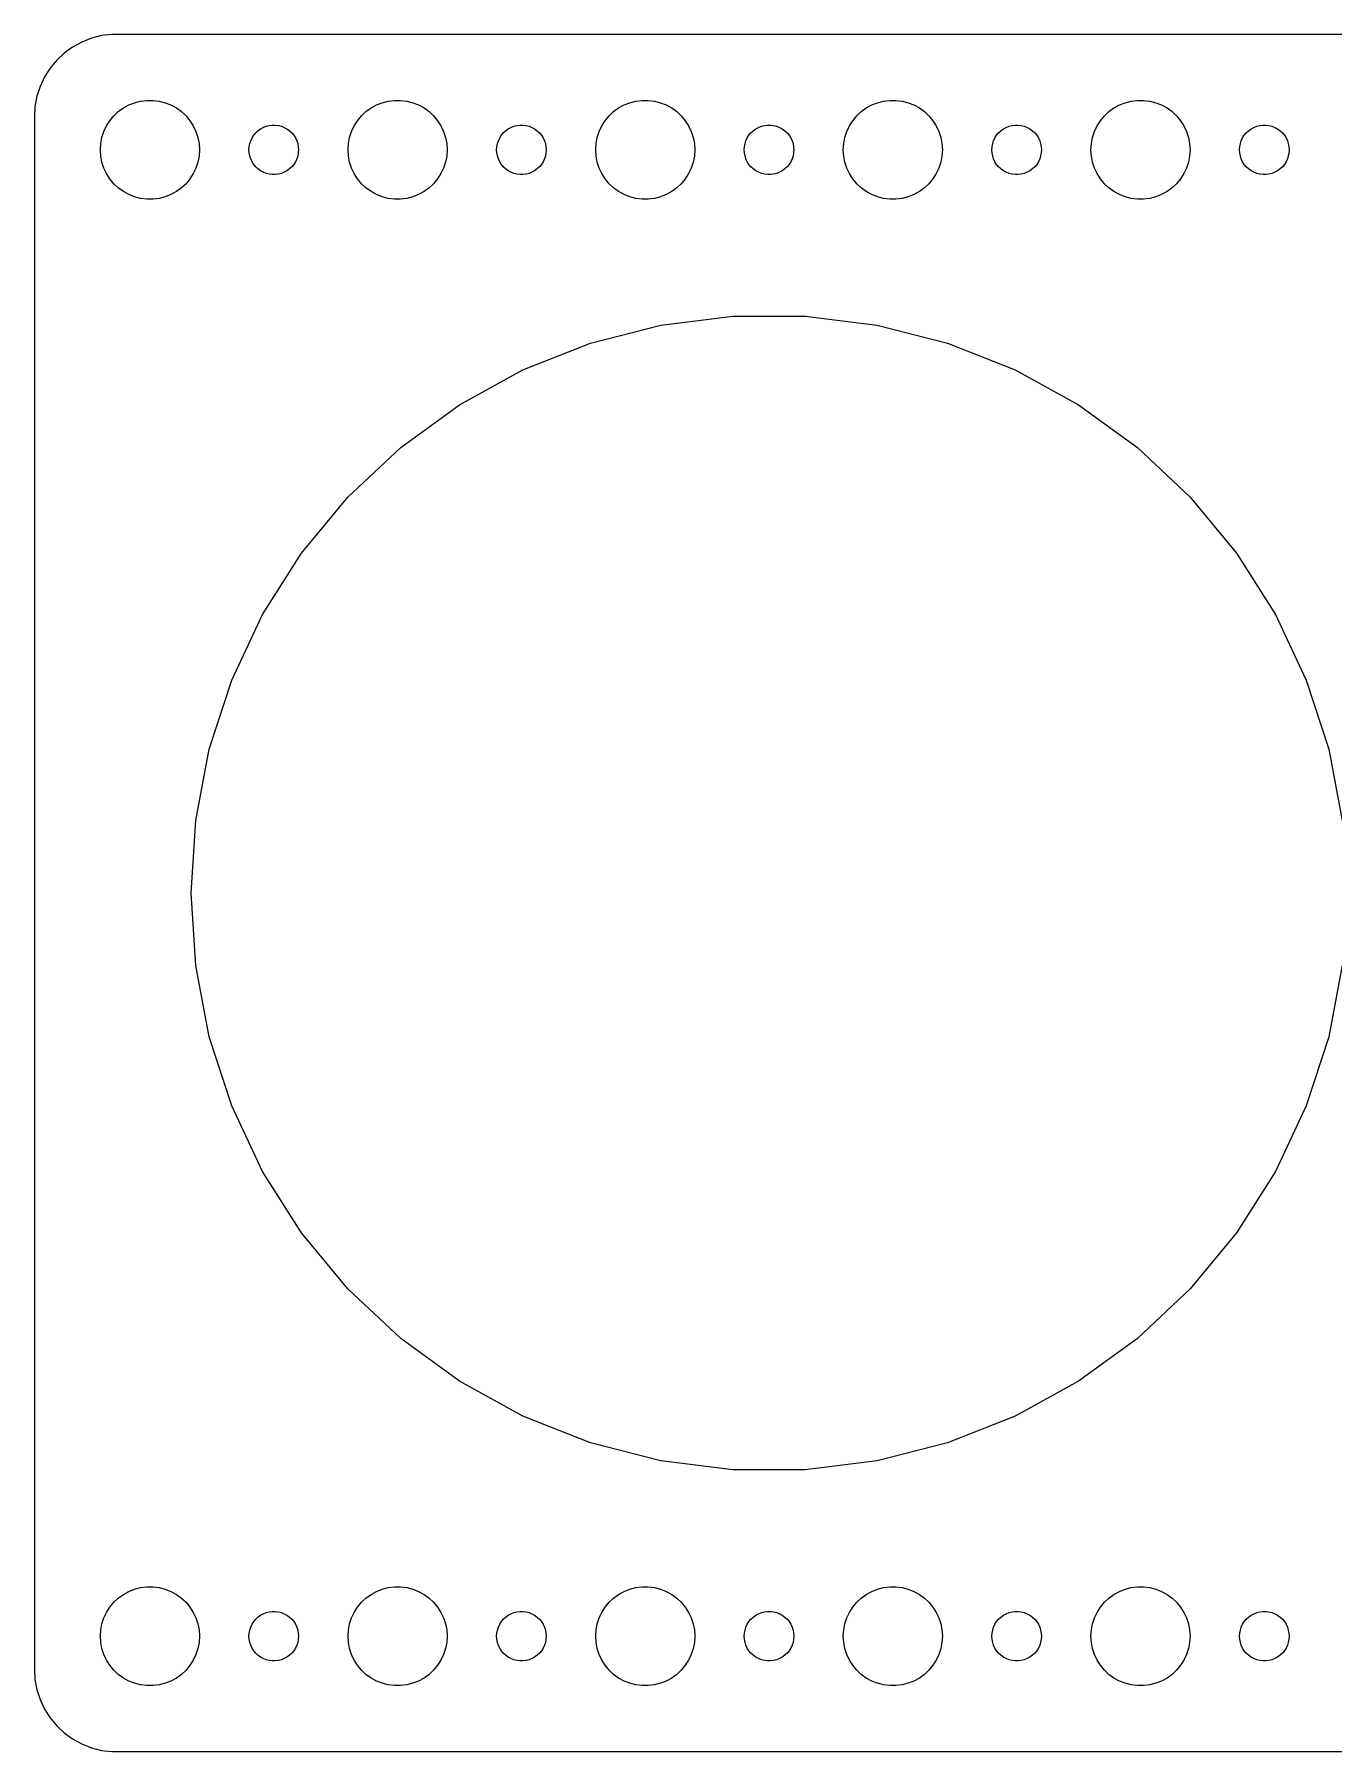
# Model space of a CAD drawing. Header units: metres. Extents: x -82 to 82, y 62 to 280.
# Drawn here: x -82 to -3.3, y 176 to 280 of the extents above; entities that cross this region are included whole.
import ezdxf

# ---------------------------------------------------------------- set-up
doc = ezdxf.new("R2010")
doc.units = ezdxf.units.M

msp = doc.modelspace()

# ---------------------------------------------------------------- linework, layer by layer
for p, q in [((-78.5451, 279.755), (-79.1289, 279.524)), ((-77.9369, 279.911), (-78.5451, 279.755)), ((-77.3139, 279.99), (-77.9369, 279.911)), ((77.3139, 279.99), (-77.3139, 279.99)), ((-80.1871, 278.853), (-80.6448, 278.423)), ((-79.6791, 279.222), (-80.1871, 278.853)), ((-79.1289, 279.524), (-79.6791, 279.222)), ((-81.0451, 277.939), (-81.3815, 277.409)), ((-80.6448, 278.423), (-81.0451, 277.939)), ((-81.6489, 276.841), (-81.8429, 276.243)), ((-81.3815, 277.409), (-81.6489, 276.841)), ((-81.9606, 275.627), (-82, 275)), ((-81.8429, 276.243), (-81.9606, 275.627)), ((-76.6075, 275.533), (-76.2773, 275.714)), ((-76.2773, 275.714), (-75.927, 275.853)), ((-75.927, 275.853), (-75.5621, 275.947)), ((-75.5621, 275.947), (-75.1884, 275.994)), ((-75.1884, 275.994), (-74.8116, 275.994)), ((-74.8116, 275.994), (-74.4379, 275.947)), ((-74.4379, 275.947), (-74.073, 275.853)), ((-74.073, 275.853), (-73.7227, 275.714)), ((-73.7227, 275.714), (-73.3925, 275.533)), ((-61.6075, 275.533), (-61.2773, 275.714)), ((-61.2773, 275.714), (-60.927, 275.853)), ((-60.927, 275.853), (-60.5621, 275.947)), ((-60.5621, 275.947), (-60.1884, 275.994)), ((-60.1884, 275.994), (-59.8116, 275.994)), ((-59.8116, 275.994), (-59.4379, 275.947)), ((-59.4379, 275.947), (-59.0729, 275.853)), ((-59.0729, 275.853), (-58.7227, 275.714)), ((-58.7227, 275.714), (-58.3925, 275.533)), ((-46.6075, 275.533), (-46.2773, 275.714)), ((-46.2773, 275.714), (-45.927, 275.853)), ((-45.927, 275.853), (-45.5621, 275.947)), ((-45.5621, 275.947), (-45.1884, 275.994)), ((-45.1884, 275.994), (-44.8116, 275.994)), ((-44.8116, 275.994), (-44.4379, 275.947)), ((-44.4379, 275.947), (-44.0729, 275.853)), ((-44.0729, 275.853), (-43.7227, 275.714)), ((-43.7227, 275.714), (-43.3925, 275.533)), ((-31.6075, 275.533), (-31.2773, 275.714)), ((-31.2773, 275.714), (-30.927, 275.853)), ((-30.927, 275.853), (-30.5621, 275.947)), ((-30.5621, 275.947), (-30.1884, 275.994)), ((-30.1884, 275.994), (-29.8116, 275.994)), ((-29.8116, 275.994), (-29.4379, 275.947)), ((-29.4379, 275.947), (-29.0729, 275.853)), ((-29.0729, 275.853), (-28.7227, 275.714)), ((-28.7227, 275.714), (-28.3925, 275.533)), ((-16.6075, 275.533), (-16.2773, 275.714)), ((-16.2773, 275.714), (-15.927, 275.853)), ((-15.927, 275.853), (-15.5621, 275.947)), ((-15.5621, 275.947), (-15.1884, 275.994)), ((-15.1884, 275.994), (-14.8116, 275.994)), ((-14.8116, 275.994), (-14.4379, 275.947)), ((-14.4379, 275.947), (-14.0729, 275.853)), ((-14.0729, 275.853), (-13.7227, 275.714)), ((-13.7227, 275.714), (-13.3925, 275.533)), ((-82, 275), (-82, 181)), ((-77.6289, 274.445), (-77.427, 274.763)), ((-77.427, 274.763), (-77.1869, 275.054)), ((-77.1869, 275.054), (-76.9123, 275.312)), ((-76.9123, 275.312), (-76.6075, 275.533)), ((-73.3925, 275.533), (-73.0877, 275.312)), ((-73.0877, 275.312), (-72.8131, 275.054)), ((-72.8131, 275.054), (-72.573, 274.763)), ((-72.573, 274.763), (-72.3711, 274.445)), ((-62.6289, 274.445), (-62.427, 274.763)), ((-62.427, 274.763), (-62.1869, 275.054)), ((-62.1869, 275.054), (-61.9123, 275.312)), ((-61.9123, 275.312), (-61.6075, 275.533)), ((-58.3925, 275.533), (-58.0877, 275.312)), ((-58.0877, 275.312), (-57.8131, 275.054)), ((-57.8131, 275.054), (-57.5729, 274.763)), ((-57.5729, 274.763), (-57.3711, 274.445)), ((-47.6289, 274.445), (-47.427, 274.763)), ((-47.427, 274.763), (-47.1869, 275.054)), ((-47.1869, 275.054), (-46.9123, 275.312)), ((-46.9123, 275.312), (-46.6075, 275.533)), ((-43.3925, 275.533), (-43.0877, 275.312)), ((-43.0877, 275.312), (-42.8131, 275.054)), ((-42.8131, 275.054), (-42.5729, 274.763)), ((-42.5729, 274.763), (-42.3711, 274.445)), ((-32.6289, 274.445), (-32.427, 274.763)), ((-32.427, 274.763), (-32.1869, 275.054)), ((-32.1869, 275.054), (-31.9123, 275.312)), ((-31.9123, 275.312), (-31.6075, 275.533)), ((-28.3925, 275.533), (-28.0877, 275.312)), ((-28.0877, 275.312), (-27.8131, 275.054)), ((-27.8131, 275.054), (-27.5729, 274.763)), ((-27.5729, 274.763), (-27.3711, 274.445)), ((-17.6289, 274.445), (-17.427, 274.763)), ((-17.427, 274.763), (-17.1869, 275.054)), ((-17.1869, 275.054), (-16.9123, 275.312)), ((-16.9123, 275.312), (-16.6075, 275.533)), ((-13.3925, 275.533), (-13.0877, 275.312)), ((-13.0877, 275.312), (-12.8131, 275.054)), ((-12.8131, 275.054), (-12.5729, 274.763)), ((-12.5729, 274.763), (-12.3711, 274.445)), ((-77.9763, 273.376), (-77.9057, 273.746)), ((-77.9057, 273.746), (-77.7893, 274.104)), ((-77.7893, 274.104), (-77.6289, 274.445)), ((-72.3711, 274.445), (-72.2107, 274.104)), ((-72.2107, 274.104), (-72.0943, 273.746)), ((-72.0943, 273.746), (-72.0237, 273.376)), ((-68.9529, 273.373), (-68.8947, 273.552)), ((-68.8947, 273.552), (-68.8145, 273.723)), ((-68.8145, 273.723), (-68.7135, 273.882)), ((-68.7135, 273.882), (-68.5934, 274.027)), ((-68.5934, 274.027), (-68.4561, 274.156)), ((-68.4561, 274.156), (-68.3037, 274.266)), ((-68.3037, 274.266), (-68.1387, 274.357)), ((-68.1387, 274.357), (-67.9635, 274.427)), ((-67.9635, 274.427), (-67.7811, 274.473)), ((-67.7811, 274.473), (-67.5942, 274.497)), ((-67.5942, 274.497), (-67.4058, 274.497)), ((-67.4058, 274.497), (-67.2189, 274.473)), ((-67.2189, 274.473), (-67.0365, 274.427)), ((-67.0365, 274.427), (-66.8613, 274.357)), ((-66.8613, 274.357), (-66.6963, 274.266)), ((-66.6963, 274.266), (-66.5439, 274.156)), ((-66.5439, 274.156), (-66.4065, 274.027)), ((-66.4065, 274.027), (-66.2865, 273.882)), ((-66.2865, 273.882), (-66.1855, 273.723)), ((-66.1855, 273.723), (-66.1053, 273.552)), ((-66.1053, 273.552), (-66.0471, 273.373)), ((-62.9763, 273.376), (-62.9057, 273.746)), ((-62.9057, 273.746), (-62.7893, 274.104)), ((-62.7893, 274.104), (-62.6289, 274.445)), ((-57.3711, 274.445), (-57.2107, 274.104)), ((-57.2107, 274.104), (-57.0942, 273.746)), ((-57.0942, 273.746), (-57.0237, 273.376)), ((-53.9529, 273.373), (-53.8947, 273.552)), ((-53.8947, 273.552), (-53.8145, 273.723)), ((-53.8145, 273.723), (-53.7135, 273.882)), ((-53.7135, 273.882), (-53.5934, 274.027)), ((-53.5934, 274.027), (-53.4561, 274.156)), ((-53.4561, 274.156), (-53.3037, 274.266)), ((-53.3037, 274.266), (-53.1387, 274.357)), ((-53.1387, 274.357), (-52.9635, 274.427)), ((-52.9635, 274.427), (-52.7811, 274.473)), ((-52.7811, 274.473), (-52.5942, 274.497)), ((-52.5942, 274.497), (-52.4058, 274.497)), ((-52.4058, 274.497), (-52.2189, 274.473)), ((-52.2189, 274.473), (-52.0365, 274.427)), ((-52.0365, 274.427), (-51.8613, 274.357)), ((-51.8613, 274.357), (-51.6963, 274.266)), ((-51.6963, 274.266), (-51.5439, 274.156)), ((-51.5439, 274.156), (-51.4065, 274.027)), ((-51.4065, 274.027), (-51.2865, 273.882)), ((-51.2865, 273.882), (-51.1855, 273.723)), ((-51.1855, 273.723), (-51.1053, 273.552)), ((-51.1053, 273.552), (-51.0471, 273.373)), ((-47.9763, 273.376), (-47.9057, 273.746)), ((-47.9057, 273.746), (-47.7893, 274.104)), ((-47.7893, 274.104), (-47.6289, 274.445)), ((-42.3711, 274.445), (-42.2107, 274.104)), ((-42.2107, 274.104), (-42.0942, 273.746)), ((-42.0942, 273.746), (-42.0237, 273.376)), ((-38.9529, 273.373), (-38.8947, 273.552)), ((-38.8947, 273.552), (-38.8145, 273.723)), ((-38.8145, 273.723), (-38.7135, 273.882)), ((-38.7135, 273.882), (-38.5934, 274.027)), ((-38.5934, 274.027), (-38.4561, 274.156)), ((-38.4561, 274.156), (-38.3037, 274.266)), ((-38.3037, 274.266), (-38.1387, 274.357)), ((-38.1387, 274.357), (-37.9635, 274.427)), ((-37.9635, 274.427), (-37.7811, 274.473)), ((-37.7811, 274.473), (-37.5942, 274.497)), ((-37.5942, 274.497), (-37.4058, 274.497)), ((-37.4058, 274.497), (-37.2189, 274.473)), ((-37.2189, 274.473), (-37.0365, 274.427)), ((-37.0365, 274.427), (-36.8613, 274.357)), ((-36.8613, 274.357), (-36.6963, 274.266)), ((-36.6963, 274.266), (-36.5439, 274.156)), ((-36.5439, 274.156), (-36.4065, 274.027)), ((-36.4065, 274.027), (-36.2865, 273.882)), ((-36.2865, 273.882), (-36.1855, 273.723)), ((-36.1855, 273.723), (-36.1053, 273.552)), ((-36.1053, 273.552), (-36.0471, 273.373)), ((-32.9763, 273.376), (-32.9057, 273.746)), ((-32.9057, 273.746), (-32.7893, 274.104)), ((-32.7893, 274.104), (-32.6289, 274.445)), ((-27.3711, 274.445), (-27.2107, 274.104)), ((-27.2107, 274.104), (-27.0942, 273.746)), ((-27.0942, 273.746), (-27.0237, 273.376)), ((-23.9529, 273.373), (-23.8947, 273.552)), ((-23.8947, 273.552), (-23.8145, 273.723)), ((-23.8145, 273.723), (-23.7135, 273.882)), ((-23.7135, 273.882), (-23.5934, 274.027)), ((-23.5934, 274.027), (-23.4561, 274.156)), ((-23.4561, 274.156), (-23.3037, 274.266)), ((-23.3037, 274.266), (-23.1387, 274.357)), ((-23.1387, 274.357), (-22.9635, 274.427)), ((-22.9635, 274.427), (-22.7811, 274.473)), ((-22.7811, 274.473), (-22.5942, 274.497)), ((-22.5942, 274.497), (-22.4058, 274.497)), ((-22.4058, 274.497), (-22.2189, 274.473)), ((-22.2189, 274.473), (-22.0365, 274.427)), ((-22.0365, 274.427), (-21.8613, 274.357)), ((-21.8613, 274.357), (-21.6963, 274.266)), ((-21.6963, 274.266), (-21.5439, 274.156)), ((-21.5439, 274.156), (-21.4065, 274.027)), ((-21.4065, 274.027), (-21.2865, 273.882)), ((-21.2865, 273.882), (-21.1855, 273.723)), ((-21.1855, 273.723), (-21.1053, 273.552)), ((-21.1053, 273.552), (-21.0471, 273.373)), ((-17.9763, 273.376), (-17.9057, 273.746)), ((-17.9057, 273.746), (-17.7893, 274.104)), ((-17.7893, 274.104), (-17.6289, 274.445)), ((-12.3711, 274.445), (-12.2107, 274.104)), ((-12.2107, 274.104), (-12.0942, 273.746)), ((-12.0942, 273.746), (-12.0237, 273.376)), ((-8.95287, 273.373), (-8.89465, 273.552)), ((-8.89465, 273.552), (-8.81445, 273.723)), ((-8.81445, 273.723), (-8.71352, 273.882)), ((-8.71352, 273.882), (-8.59344, 274.027)), ((-8.59344, 274.027), (-8.45613, 274.156)), ((-8.45613, 274.156), (-8.30373, 274.266)), ((-8.30373, 274.266), (-8.13866, 274.357)), ((-8.13866, 274.357), (-7.96352, 274.427)), ((-7.96352, 274.427), (-7.78107, 274.473)), ((-7.78107, 274.473), (-7.59418, 274.497)), ((-7.59418, 274.497), (-7.40581, 274.497)), ((-7.40581, 274.497), (-7.21892, 274.473)), ((-7.21892, 274.473), (-7.03647, 274.427)), ((-7.03647, 274.427), (-6.86133, 274.357)), ((-6.86133, 274.357), (-6.69626, 274.266)), ((-6.69626, 274.266), (-6.54385, 274.156)), ((-6.54385, 274.156), (-6.40654, 274.027)), ((-6.40654, 274.027), (-6.28647, 273.882)), ((-6.28647, 273.882), (-6.18553, 273.723)), ((-6.18553, 273.723), (-6.10533, 273.552)), ((-6.10533, 273.552), (-6.04712, 273.373)), ((-78, 273), (-77.9763, 273.376)), ((-77.9763, 272.624), (-78, 273)), ((-77.9057, 272.254), (-77.9763, 272.624)), ((-72.0237, 272.624), (-72.0943, 272.254)), ((-72.0237, 273.376), (-72, 273)), ((-72, 273), (-72.0237, 272.624)), ((-69, 273), (-68.9882, 273.188)), ((-68.9882, 272.812), (-69, 273)), ((-68.9882, 273.188), (-68.9529, 273.373)), ((-68.9529, 272.627), (-68.9882, 272.812)), ((-68.8947, 272.448), (-68.9529, 272.627)), ((-68.8145, 272.277), (-68.8947, 272.448)), ((-66.1053, 272.448), (-66.1855, 272.277)), ((-66.0471, 272.627), (-66.1053, 272.448)), ((-66.0471, 273.373), (-66.0118, 273.188)), ((-66.0118, 272.812), (-66.0471, 272.627)), ((-66.0118, 273.188), (-66, 273)), ((-66, 273), (-66.0118, 272.812)), ((-63, 273), (-62.9763, 273.376)), ((-62.9763, 272.624), (-63, 273)), ((-62.9057, 272.254), (-62.9763, 272.624)), ((-57.0237, 272.624), (-57.0942, 272.254)), ((-57.0237, 273.376), (-57, 273)), ((-57, 273), (-57.0237, 272.624)), ((-54, 273), (-53.9882, 273.188)), ((-53.9882, 272.812), (-54, 273)), ((-53.9882, 273.188), (-53.9529, 273.373)), ((-53.9529, 272.627), (-53.9882, 272.812)), ((-53.8947, 272.448), (-53.9529, 272.627)), ((-53.8145, 272.277), (-53.8947, 272.448)), ((-51.1053, 272.448), (-51.1855, 272.277)), ((-51.0471, 272.627), (-51.1053, 272.448)), ((-51.0471, 273.373), (-51.0118, 273.188)), ((-51.0118, 272.812), (-51.0471, 272.627)), ((-51.0118, 273.188), (-51, 273)), ((-51, 273), (-51.0118, 272.812)), ((-48, 273), (-47.9763, 273.376)), ((-47.9763, 272.624), (-48, 273)), ((-47.9057, 272.254), (-47.9763, 272.624)), ((-42.0237, 272.624), (-42.0942, 272.254)), ((-42.0237, 273.376), (-42, 273)), ((-42, 273), (-42.0237, 272.624)), ((-39, 273), (-38.9882, 273.188)), ((-38.9882, 272.812), (-39, 273)), ((-38.9882, 273.188), (-38.9529, 273.373)), ((-38.9529, 272.627), (-38.9882, 272.812)), ((-38.8947, 272.448), (-38.9529, 272.627)), ((-38.8145, 272.277), (-38.8947, 272.448)), ((-36.1053, 272.448), (-36.1855, 272.277)), ((-36.0471, 272.627), (-36.1053, 272.448)), ((-36.0471, 273.373), (-36.0118, 273.188)), ((-36.0118, 272.812), (-36.0471, 272.627)), ((-36.0118, 273.188), (-36, 273)), ((-36, 273), (-36.0118, 272.812)), ((-33, 273), (-32.9763, 273.376)), ((-32.9763, 272.624), (-33, 273)), ((-32.9057, 272.254), (-32.9763, 272.624)), ((-27.0237, 272.624), (-27.0942, 272.254)), ((-27.0237, 273.376), (-27, 273)), ((-27, 273), (-27.0237, 272.624)), ((-24, 273), (-23.9882, 273.188)), ((-23.9882, 272.812), (-24, 273)), ((-23.9882, 273.188), (-23.9529, 273.373)), ((-23.9529, 272.627), (-23.9882, 272.812)), ((-23.8947, 272.448), (-23.9529, 272.627)), ((-23.8145, 272.277), (-23.8947, 272.448)), ((-21.1053, 272.448), (-21.1855, 272.277)), ((-21.0471, 272.627), (-21.1053, 272.448)), ((-21.0471, 273.373), (-21.0118, 273.188)), ((-21.0118, 272.812), (-21.0471, 272.627)), ((-21.0118, 273.188), (-21, 273)), ((-21, 273), (-21.0118, 272.812)), ((-18, 273), (-17.9763, 273.376)), ((-17.9763, 272.624), (-18, 273)), ((-17.9057, 272.254), (-17.9763, 272.624)), ((-12.0237, 272.624), (-12.0942, 272.254)), ((-12.0237, 273.376), (-12, 273)), ((-12, 273), (-12.0237, 272.624)), ((-9, 273), (-8.98816, 273.188)), ((-8.98816, 272.812), (-9, 273)), ((-8.98816, 273.188), (-8.95287, 273.373)), ((-8.95287, 272.627), (-8.98816, 272.812)), ((-8.89465, 272.448), (-8.95287, 272.627)), ((-8.81445, 272.277), (-8.89465, 272.448)), ((-6.10533, 272.448), (-6.18553, 272.277)), ((-6.04712, 272.627), (-6.10533, 272.448)), ((-6.04712, 273.373), (-6.01183, 273.188)), ((-6.01183, 272.812), (-6.04712, 272.627)), ((-6.01183, 273.188), (-6, 273)), ((-6, 273), (-6.01183, 272.812)), ((-77.7893, 271.896), (-77.9057, 272.254)), ((-77.6289, 271.555), (-77.7893, 271.896)), ((-77.427, 271.237), (-77.6289, 271.555)), ((-72.3711, 271.555), (-72.573, 271.237)), ((-72.2107, 271.896), (-72.3711, 271.555)), ((-72.0943, 272.254), (-72.2107, 271.896)), ((-68.7135, 272.118), (-68.8145, 272.277)), ((-68.5934, 271.973), (-68.7135, 272.118)), ((-68.4561, 271.844), (-68.5934, 271.973)), ((-68.3037, 271.734), (-68.4561, 271.844)), ((-68.1387, 271.643), (-68.3037, 271.734)), ((-67.9635, 271.573), (-68.1387, 271.643)), ((-67.7811, 271.527), (-67.9635, 271.573)), ((-67.5942, 271.503), (-67.7811, 271.527)), ((-67.4058, 271.503), (-67.5942, 271.503)), ((-67.2189, 271.527), (-67.4058, 271.503)), ((-67.0365, 271.573), (-67.2189, 271.527)), ((-66.8613, 271.643), (-67.0365, 271.573)), ((-66.6963, 271.734), (-66.8613, 271.643)), ((-66.5439, 271.844), (-66.6963, 271.734)), ((-66.4065, 271.973), (-66.5439, 271.844)), ((-66.2865, 272.118), (-66.4065, 271.973)), ((-66.1855, 272.277), (-66.2865, 272.118)), ((-62.7893, 271.896), (-62.9057, 272.254)), ((-62.6289, 271.555), (-62.7893, 271.896)), ((-62.427, 271.237), (-62.6289, 271.555)), ((-57.3711, 271.555), (-57.5729, 271.237)), ((-57.2107, 271.896), (-57.3711, 271.555)), ((-57.0942, 272.254), (-57.2107, 271.896)), ((-53.7135, 272.118), (-53.8145, 272.277)), ((-53.5934, 271.973), (-53.7135, 272.118)), ((-53.4561, 271.844), (-53.5934, 271.973)), ((-53.3037, 271.734), (-53.4561, 271.844)), ((-53.1387, 271.643), (-53.3037, 271.734)), ((-52.9635, 271.573), (-53.1387, 271.643)), ((-52.7811, 271.527), (-52.9635, 271.573)), ((-52.5942, 271.503), (-52.7811, 271.527)), ((-52.4058, 271.503), (-52.5942, 271.503)), ((-52.2189, 271.527), (-52.4058, 271.503)), ((-52.0365, 271.573), (-52.2189, 271.527)), ((-51.8613, 271.643), (-52.0365, 271.573)), ((-51.6963, 271.734), (-51.8613, 271.643)), ((-51.5439, 271.844), (-51.6963, 271.734)), ((-51.4065, 271.973), (-51.5439, 271.844)), ((-51.2865, 272.118), (-51.4065, 271.973)), ((-51.1855, 272.277), (-51.2865, 272.118)), ((-47.7893, 271.896), (-47.9057, 272.254)), ((-47.6289, 271.555), (-47.7893, 271.896)), ((-47.427, 271.237), (-47.6289, 271.555)), ((-42.3711, 271.555), (-42.5729, 271.237)), ((-42.2107, 271.896), (-42.3711, 271.555)), ((-42.0942, 272.254), (-42.2107, 271.896)), ((-38.7135, 272.118), (-38.8145, 272.277)), ((-38.5934, 271.973), (-38.7135, 272.118)), ((-38.4561, 271.844), (-38.5934, 271.973)), ((-38.3037, 271.734), (-38.4561, 271.844)), ((-38.1387, 271.643), (-38.3037, 271.734)), ((-37.9635, 271.573), (-38.1387, 271.643)), ((-37.7811, 271.527), (-37.9635, 271.573)), ((-37.5942, 271.503), (-37.7811, 271.527)), ((-37.4058, 271.503), (-37.5942, 271.503)), ((-37.2189, 271.527), (-37.4058, 271.503)), ((-37.0365, 271.573), (-37.2189, 271.527)), ((-36.8613, 271.643), (-37.0365, 271.573)), ((-36.6963, 271.734), (-36.8613, 271.643)), ((-36.5439, 271.844), (-36.6963, 271.734)), ((-36.4065, 271.973), (-36.5439, 271.844)), ((-36.2865, 272.118), (-36.4065, 271.973)), ((-36.1855, 272.277), (-36.2865, 272.118)), ((-32.7893, 271.896), (-32.9057, 272.254)), ((-32.6289, 271.555), (-32.7893, 271.896)), ((-32.427, 271.237), (-32.6289, 271.555)), ((-27.3711, 271.555), (-27.5729, 271.237)), ((-27.2107, 271.896), (-27.3711, 271.555)), ((-27.0942, 272.254), (-27.2107, 271.896)), ((-23.7135, 272.118), (-23.8145, 272.277)), ((-23.5934, 271.973), (-23.7135, 272.118)), ((-23.4561, 271.844), (-23.5934, 271.973)), ((-23.3037, 271.734), (-23.4561, 271.844)), ((-23.1387, 271.643), (-23.3037, 271.734)), ((-22.9635, 271.573), (-23.1387, 271.643)), ((-22.7811, 271.527), (-22.9635, 271.573)), ((-22.5942, 271.503), (-22.7811, 271.527)), ((-22.4058, 271.503), (-22.5942, 271.503)), ((-22.2189, 271.527), (-22.4058, 271.503)), ((-22.0365, 271.573), (-22.2189, 271.527)), ((-21.8613, 271.643), (-22.0365, 271.573)), ((-21.6963, 271.734), (-21.8613, 271.643)), ((-21.5439, 271.844), (-21.6963, 271.734)), ((-21.4065, 271.973), (-21.5439, 271.844)), ((-21.2865, 272.118), (-21.4065, 271.973)), ((-21.1855, 272.277), (-21.2865, 272.118)), ((-17.7893, 271.896), (-17.9057, 272.254)), ((-17.6289, 271.555), (-17.7893, 271.896)), ((-17.427, 271.237), (-17.6289, 271.555)), ((-12.3711, 271.555), (-12.5729, 271.237)), ((-12.2107, 271.896), (-12.3711, 271.555)), ((-12.0942, 272.254), (-12.2107, 271.896)), ((-8.71352, 272.118), (-8.81445, 272.277)), ((-8.59344, 271.973), (-8.71352, 272.118)), ((-8.45613, 271.844), (-8.59344, 271.973)), ((-8.30373, 271.734), (-8.45613, 271.844)), ((-8.13866, 271.643), (-8.30373, 271.734)), ((-7.96352, 271.573), (-8.13866, 271.643)), ((-7.78107, 271.527), (-7.96352, 271.573)), ((-7.59418, 271.503), (-7.78107, 271.527)), ((-7.40581, 271.503), (-7.59418, 271.503)), ((-7.21892, 271.527), (-7.40581, 271.503)), ((-7.03647, 271.573), (-7.21892, 271.527)), ((-6.86133, 271.643), (-7.03647, 271.573)), ((-6.69626, 271.734), (-6.86133, 271.643)), ((-6.54385, 271.844), (-6.69626, 271.734)), ((-6.40654, 271.973), (-6.54385, 271.844)), ((-6.28647, 272.118), (-6.40654, 271.973)), ((-6.18553, 272.277), (-6.28647, 272.118)), ((-77.1869, 270.946), (-77.427, 271.237)), ((-76.9123, 270.688), (-77.1869, 270.946)), ((-76.6075, 270.467), (-76.9123, 270.688)), ((-76.2773, 270.286), (-76.6075, 270.467)), ((-73.3925, 270.467), (-73.7227, 270.286)), ((-73.0877, 270.688), (-73.3925, 270.467)), ((-72.8131, 270.946), (-73.0877, 270.688)), ((-72.573, 271.237), (-72.8131, 270.946)), ((-62.1869, 270.946), (-62.427, 271.237)), ((-61.9123, 270.688), (-62.1869, 270.946)), ((-61.6075, 270.467), (-61.9123, 270.688)), ((-61.2773, 270.286), (-61.6075, 270.467)), ((-58.3925, 270.467), (-58.7227, 270.286)), ((-58.0877, 270.688), (-58.3925, 270.467)), ((-57.8131, 270.946), (-58.0877, 270.688)), ((-57.5729, 271.237), (-57.8131, 270.946)), ((-47.1869, 270.946), (-47.427, 271.237)), ((-46.9123, 270.688), (-47.1869, 270.946)), ((-46.6075, 270.467), (-46.9123, 270.688)), ((-46.2773, 270.286), (-46.6075, 270.467)), ((-43.3925, 270.467), (-43.7227, 270.286)), ((-43.0877, 270.688), (-43.3925, 270.467)), ((-42.8131, 270.946), (-43.0877, 270.688)), ((-42.5729, 271.237), (-42.8131, 270.946)), ((-32.1869, 270.946), (-32.427, 271.237)), ((-31.9123, 270.688), (-32.1869, 270.946)), ((-31.6075, 270.467), (-31.9123, 270.688)), ((-31.2773, 270.286), (-31.6075, 270.467)), ((-28.3925, 270.467), (-28.7227, 270.286)), ((-28.0877, 270.688), (-28.3925, 270.467)), ((-27.8131, 270.946), (-28.0877, 270.688)), ((-27.5729, 271.237), (-27.8131, 270.946)), ((-17.1869, 270.946), (-17.427, 271.237)), ((-16.9123, 270.688), (-17.1869, 270.946)), ((-16.6075, 270.467), (-16.9123, 270.688)), ((-16.2773, 270.286), (-16.6075, 270.467)), ((-13.3925, 270.467), (-13.7227, 270.286)), ((-13.0877, 270.688), (-13.3925, 270.467)), ((-12.8131, 270.946), (-13.0877, 270.688)), ((-12.5729, 271.237), (-12.8131, 270.946)), ((-75.927, 270.147), (-76.2773, 270.286)), ((-75.5621, 270.053), (-75.927, 270.147)), ((-75.1884, 270.006), (-75.5621, 270.053)), ((-74.8116, 270.006), (-75.1884, 270.006)), ((-74.4379, 270.053), (-74.8116, 270.006)), ((-74.073, 270.147), (-74.4379, 270.053)), ((-73.7227, 270.286), (-74.073, 270.147)), ((-60.927, 270.147), (-61.2773, 270.286)), ((-60.5621, 270.053), (-60.927, 270.147)), ((-60.1884, 270.006), (-60.5621, 270.053)), ((-59.8116, 270.006), (-60.1884, 270.006)), ((-59.4379, 270.053), (-59.8116, 270.006)), ((-59.0729, 270.147), (-59.4379, 270.053)), ((-58.7227, 270.286), (-59.0729, 270.147)), ((-45.927, 270.147), (-46.2773, 270.286)), ((-45.5621, 270.053), (-45.927, 270.147)), ((-45.1884, 270.006), (-45.5621, 270.053)), ((-44.8116, 270.006), (-45.1884, 270.006)), ((-44.4379, 270.053), (-44.8116, 270.006)), ((-44.0729, 270.147), (-44.4379, 270.053)), ((-43.7227, 270.286), (-44.0729, 270.147)), ((-30.927, 270.147), (-31.2773, 270.286)), ((-30.5621, 270.053), (-30.927, 270.147)), ((-30.1884, 270.006), (-30.5621, 270.053)), ((-29.8116, 270.006), (-30.1884, 270.006)), ((-29.4379, 270.053), (-29.8116, 270.006)), ((-29.0729, 270.147), (-29.4379, 270.053)), ((-28.7227, 270.286), (-29.0729, 270.147)), ((-15.927, 270.147), (-16.2773, 270.286)), ((-15.5621, 270.053), (-15.927, 270.147)), ((-15.1884, 270.006), (-15.5621, 270.053)), ((-14.8116, 270.006), (-15.1884, 270.006)), ((-14.4379, 270.053), (-14.8116, 270.006)), ((-14.0729, 270.147), (-14.4379, 270.053)), ((-13.7227, 270.286), (-14.0729, 270.147)), ((-48.3156, 261.287), (-44.0583, 262.38)), ((-44.0583, 262.38), (-39.6977, 262.931)), ((-39.6977, 262.931), (-35.3023, 262.931)), ((-35.3023, 262.931), (-30.9417, 262.38)), ((-30.9417, 262.38), (-26.6844, 261.287)), ((-52.4023, 259.669), (-48.3156, 261.287)), ((-26.6844, 261.287), (-22.5977, 259.669)), ((-56.2539, 257.551), (-52.4023, 259.669)), ((-22.5977, 259.669), (-18.746, 257.551)), ((-59.8098, 254.968), (-56.2539, 257.551)), ((-18.746, 257.551), (-15.1902, 254.968)), ((-63.0139, 251.959), (-59.8098, 254.968)), ((-15.1902, 254.968), (-11.9861, 251.959)), ((-65.8156, 248.572), (-63.0139, 251.959)), ((-11.9861, 251.959), (-9.1844, 248.572)), ((-68.1707, 244.861), (-65.8156, 248.572)), ((-9.1844, 248.572), (-6.82925, 244.861)), ((-70.0422, 240.884), (-68.1707, 244.861)), ((-6.82925, 244.861), (-4.95781, 240.884)), ((-71.4004, 236.704), (-70.0422, 240.884)), ((-4.95781, 240.884), (-3.59958, 236.704)), ((-72.224, 232.387), (-71.4004, 236.704)), ((-3.59958, 236.704), (-2.77597, 232.387)), ((-72.5, 228), (-72.224, 232.387)), ((-72.224, 223.613), (-72.5, 228)), ((-71.4004, 219.296), (-72.224, 223.613)), ((-2.77597, 223.613), (-3.59958, 219.296)), ((-70.0422, 215.116), (-71.4004, 219.296)), ((-3.59958, 219.296), (-4.95781, 215.116)), ((-68.1707, 211.139), (-70.0422, 215.116)), ((-4.95781, 215.116), (-6.82925, 211.139)), ((-65.8156, 207.428), (-68.1707, 211.139)), ((-6.82925, 211.139), (-9.1844, 207.428)), ((-63.0139, 204.041), (-65.8156, 207.428)), ((-9.1844, 207.428), (-11.9861, 204.041)), ((-59.8098, 201.032), (-63.0139, 204.041)), ((-11.9861, 204.041), (-15.1902, 201.032)), ((-56.2539, 198.449), (-59.8098, 201.032)), ((-15.1902, 201.032), (-18.746, 198.449)), ((-52.4023, 196.331), (-56.2539, 198.449)), ((-18.746, 198.449), (-22.5977, 196.331)), ((-48.3156, 194.713), (-52.4023, 196.331)), ((-22.5977, 196.331), (-26.6844, 194.713)), ((-44.0583, 193.62), (-48.3156, 194.713)), ((-26.6844, 194.713), (-30.9417, 193.62)), ((-39.6977, 193.069), (-44.0583, 193.62)), ((-30.9417, 193.62), (-35.3023, 193.069)), ((-35.3023, 193.069), (-39.6977, 193.069)), ((-77.1869, 185.054), (-76.9123, 185.312)), ((-76.9123, 185.312), (-76.6075, 185.533)), ((-76.6075, 185.533), (-76.2773, 185.714)), ((-76.2773, 185.714), (-75.927, 185.853)), ((-75.927, 185.853), (-75.5621, 185.947)), ((-75.5621, 185.947), (-75.1884, 185.994)), ((-75.1884, 185.994), (-74.8116, 185.994)), ((-74.8116, 185.994), (-74.4379, 185.947)), ((-74.4379, 185.947), (-74.073, 185.853)), ((-74.073, 185.853), (-73.7227, 185.714)), ((-73.7227, 185.714), (-73.3925, 185.533)), ((-73.3925, 185.533), (-73.0877, 185.312)), ((-73.0877, 185.312), (-72.8131, 185.054)), ((-62.1869, 185.054), (-61.9123, 185.312)), ((-61.9123, 185.312), (-61.6075, 185.533)), ((-61.6075, 185.533), (-61.2773, 185.714)), ((-61.2773, 185.714), (-60.927, 185.853)), ((-60.927, 185.853), (-60.5621, 185.947)), ((-60.5621, 185.947), (-60.1884, 185.994)), ((-60.1884, 185.994), (-59.8116, 185.994)), ((-59.8116, 185.994), (-59.4379, 185.947)), ((-59.4379, 185.947), (-59.0729, 185.853)), ((-59.0729, 185.853), (-58.7227, 185.714)), ((-58.7227, 185.714), (-58.3925, 185.533)), ((-58.3925, 185.533), (-58.0877, 185.312)), ((-58.0877, 185.312), (-57.8131, 185.054)), ((-47.1869, 185.054), (-46.9123, 185.312)), ((-46.9123, 185.312), (-46.6075, 185.533)), ((-46.6075, 185.533), (-46.2773, 185.714)), ((-46.2773, 185.714), (-45.927, 185.853)), ((-45.927, 185.853), (-45.5621, 185.947)), ((-45.5621, 185.947), (-45.1884, 185.994)), ((-45.1884, 185.994), (-44.8116, 185.994)), ((-44.8116, 185.994), (-44.4379, 185.947)), ((-44.4379, 185.947), (-44.0729, 185.853)), ((-44.0729, 185.853), (-43.7227, 185.714)), ((-43.7227, 185.714), (-43.3925, 185.533)), ((-43.3925, 185.533), (-43.0877, 185.312)), ((-43.0877, 185.312), (-42.8131, 185.054)), ((-32.1869, 185.054), (-31.9123, 185.312)), ((-31.9123, 185.312), (-31.6075, 185.533)), ((-31.6075, 185.533), (-31.2773, 185.714)), ((-31.2773, 185.714), (-30.927, 185.853)), ((-30.927, 185.853), (-30.5621, 185.947)), ((-30.5621, 185.947), (-30.1884, 185.994)), ((-30.1884, 185.994), (-29.8116, 185.994)), ((-29.8116, 185.994), (-29.4379, 185.947)), ((-29.4379, 185.947), (-29.0729, 185.853)), ((-29.0729, 185.853), (-28.7227, 185.714)), ((-28.7227, 185.714), (-28.3925, 185.533)), ((-28.3925, 185.533), (-28.0877, 185.312)), ((-28.0877, 185.312), (-27.8131, 185.054)), ((-17.1869, 185.054), (-16.9123, 185.312)), ((-16.9123, 185.312), (-16.6075, 185.533)), ((-16.6075, 185.533), (-16.2773, 185.714)), ((-16.2773, 185.714), (-15.927, 185.853)), ((-15.927, 185.853), (-15.5621, 185.947)), ((-15.5621, 185.947), (-15.1884, 185.994)), ((-15.1884, 185.994), (-14.8116, 185.994)), ((-14.8116, 185.994), (-14.4379, 185.947)), ((-14.4379, 185.947), (-14.0729, 185.853)), ((-14.0729, 185.853), (-13.7227, 185.714)), ((-13.7227, 185.714), (-13.3925, 185.533)), ((-13.3925, 185.533), (-13.0877, 185.312)), ((-13.0877, 185.312), (-12.8131, 185.054)), ((-77.9057, 183.746), (-77.7893, 184.104)), ((-77.7893, 184.104), (-77.6289, 184.445)), ((-77.6289, 184.445), (-77.427, 184.763)), ((-77.427, 184.763), (-77.1869, 185.054)), ((-72.8131, 185.054), (-72.573, 184.763)), ((-72.573, 184.763), (-72.3711, 184.445)), ((-72.3711, 184.445), (-72.2107, 184.104)), ((-72.2107, 184.104), (-72.0943, 183.746)), ((-68.5934, 184.027), (-68.4561, 184.156)), ((-68.4561, 184.156), (-68.3037, 184.266)), ((-68.3037, 184.266), (-68.1387, 184.357)), ((-68.1387, 184.357), (-67.9635, 184.427)), ((-67.9635, 184.427), (-67.7811, 184.473)), ((-67.7811, 184.473), (-67.5942, 184.497)), ((-67.5942, 184.497), (-67.4058, 184.497)), ((-67.4058, 184.497), (-67.2189, 184.473)), ((-67.2189, 184.473), (-67.0365, 184.427)), ((-67.0365, 184.427), (-66.8613, 184.357)), ((-66.8613, 184.357), (-66.6963, 184.266)), ((-66.6963, 184.266), (-66.5439, 184.156)), ((-66.5439, 184.156), (-66.4065, 184.027)), ((-62.9057, 183.746), (-62.7893, 184.104)), ((-62.7893, 184.104), (-62.6289, 184.445)), ((-62.6289, 184.445), (-62.427, 184.763)), ((-62.427, 184.763), (-62.1869, 185.054)), ((-57.8131, 185.054), (-57.5729, 184.763)), ((-57.5729, 184.763), (-57.3711, 184.445)), ((-57.3711, 184.445), (-57.2107, 184.104)), ((-57.2107, 184.104), (-57.0942, 183.746)), ((-53.5934, 184.027), (-53.4561, 184.156)), ((-53.4561, 184.156), (-53.3037, 184.266)), ((-53.3037, 184.266), (-53.1387, 184.357)), ((-53.1387, 184.357), (-52.9635, 184.427)), ((-52.9635, 184.427), (-52.7811, 184.473)), ((-52.7811, 184.473), (-52.5942, 184.497)), ((-52.5942, 184.497), (-52.4058, 184.497)), ((-52.4058, 184.497), (-52.2189, 184.473)), ((-52.2189, 184.473), (-52.0365, 184.427)), ((-52.0365, 184.427), (-51.8613, 184.357)), ((-51.8613, 184.357), (-51.6963, 184.266)), ((-51.6963, 184.266), (-51.5439, 184.156)), ((-51.5439, 184.156), (-51.4065, 184.027)), ((-47.9057, 183.746), (-47.7893, 184.104)), ((-47.7893, 184.104), (-47.6289, 184.445)), ((-47.6289, 184.445), (-47.427, 184.763)), ((-47.427, 184.763), (-47.1869, 185.054)), ((-42.8131, 185.054), (-42.5729, 184.763)), ((-42.5729, 184.763), (-42.3711, 184.445)), ((-42.3711, 184.445), (-42.2107, 184.104)), ((-42.2107, 184.104), (-42.0942, 183.746)), ((-38.5934, 184.027), (-38.4561, 184.156)), ((-38.4561, 184.156), (-38.3037, 184.266)), ((-38.3037, 184.266), (-38.1387, 184.357)), ((-38.1387, 184.357), (-37.9635, 184.427)), ((-37.9635, 184.427), (-37.7811, 184.473)), ((-37.7811, 184.473), (-37.5942, 184.497)), ((-37.5942, 184.497), (-37.4058, 184.497)), ((-37.4058, 184.497), (-37.2189, 184.473)), ((-37.2189, 184.473), (-37.0365, 184.427)), ((-37.0365, 184.427), (-36.8613, 184.357)), ((-36.8613, 184.357), (-36.6963, 184.266)), ((-36.6963, 184.266), (-36.5439, 184.156)), ((-36.5439, 184.156), (-36.4065, 184.027)), ((-32.9057, 183.746), (-32.7893, 184.104)), ((-32.7893, 184.104), (-32.6289, 184.445)), ((-32.6289, 184.445), (-32.427, 184.763)), ((-32.427, 184.763), (-32.1869, 185.054)), ((-27.8131, 185.054), (-27.5729, 184.763)), ((-27.5729, 184.763), (-27.3711, 184.445)), ((-27.3711, 184.445), (-27.2107, 184.104)), ((-27.2107, 184.104), (-27.0942, 183.746)), ((-23.5934, 184.027), (-23.4561, 184.156)), ((-23.4561, 184.156), (-23.3037, 184.266)), ((-23.3037, 184.266), (-23.1387, 184.357)), ((-23.1387, 184.357), (-22.9635, 184.427)), ((-22.9635, 184.427), (-22.7811, 184.473)), ((-22.7811, 184.473), (-22.5942, 184.497)), ((-22.5942, 184.497), (-22.4058, 184.497)), ((-22.4058, 184.497), (-22.2189, 184.473)), ((-22.2189, 184.473), (-22.0365, 184.427)), ((-22.0365, 184.427), (-21.8613, 184.357)), ((-21.8613, 184.357), (-21.6963, 184.266)), ((-21.6963, 184.266), (-21.5439, 184.156)), ((-21.5439, 184.156), (-21.4065, 184.027)), ((-17.9057, 183.746), (-17.7893, 184.104)), ((-17.7893, 184.104), (-17.6289, 184.445)), ((-17.6289, 184.445), (-17.427, 184.763)), ((-17.427, 184.763), (-17.1869, 185.054)), ((-12.8131, 185.054), (-12.5729, 184.763)), ((-12.5729, 184.763), (-12.3711, 184.445)), ((-12.3711, 184.445), (-12.2107, 184.104)), ((-12.2107, 184.104), (-12.0942, 183.746)), ((-8.59344, 184.027), (-8.45613, 184.156)), ((-8.45613, 184.156), (-8.30373, 184.266)), ((-8.30373, 184.266), (-8.13866, 184.357)), ((-8.13866, 184.357), (-7.96352, 184.427)), ((-7.96352, 184.427), (-7.78107, 184.473)), ((-7.78107, 184.473), (-7.59418, 184.497)), ((-7.59418, 184.497), (-7.40581, 184.497)), ((-7.40581, 184.497), (-7.21892, 184.473)), ((-7.21892, 184.473), (-7.03647, 184.427)), ((-7.03647, 184.427), (-6.86133, 184.357)), ((-6.86133, 184.357), (-6.69626, 184.266)), ((-6.69626, 184.266), (-6.54385, 184.156)), ((-6.54385, 184.156), (-6.40654, 184.027)), ((-78, 183), (-77.9763, 183.376)), ((-77.9763, 183.376), (-77.9057, 183.746)), ((-72.0943, 183.746), (-72.0237, 183.376)), ((-72.0237, 183.376), (-72, 183)), ((-69, 183), (-68.9882, 183.188)), ((-68.9882, 183.188), (-68.9529, 183.373)), ((-68.9529, 183.373), (-68.8947, 183.552)), ((-68.8947, 183.552), (-68.8145, 183.723)), ((-68.8145, 183.723), (-68.7135, 183.882)), ((-68.7135, 183.882), (-68.5934, 184.027)), ((-66.4065, 184.027), (-66.2865, 183.882)), ((-66.2865, 183.882), (-66.1855, 183.723)), ((-66.1855, 183.723), (-66.1053, 183.552)), ((-66.1053, 183.552), (-66.0471, 183.373)), ((-66.0471, 183.373), (-66.0118, 183.188)), ((-66.0118, 183.188), (-66, 183)), ((-63, 183), (-62.9763, 183.376)), ((-62.9763, 183.376), (-62.9057, 183.746)), ((-57.0942, 183.746), (-57.0237, 183.376)), ((-57.0237, 183.376), (-57, 183)), ((-54, 183), (-53.9882, 183.188)), ((-53.9882, 183.188), (-53.9529, 183.373)), ((-53.9529, 183.373), (-53.8947, 183.552)), ((-53.8947, 183.552), (-53.8145, 183.723)), ((-53.8145, 183.723), (-53.7135, 183.882)), ((-53.7135, 183.882), (-53.5934, 184.027)), ((-51.4065, 184.027), (-51.2865, 183.882)), ((-51.2865, 183.882), (-51.1855, 183.723)), ((-51.1855, 183.723), (-51.1053, 183.552)), ((-51.1053, 183.552), (-51.0471, 183.373)), ((-51.0471, 183.373), (-51.0118, 183.188)), ((-51.0118, 183.188), (-51, 183)), ((-48, 183), (-47.9763, 183.376)), ((-47.9763, 183.376), (-47.9057, 183.746)), ((-42.0942, 183.746), (-42.0237, 183.376)), ((-42.0237, 183.376), (-42, 183)), ((-39, 183), (-38.9882, 183.188)), ((-38.9882, 183.188), (-38.9529, 183.373)), ((-38.9529, 183.373), (-38.8947, 183.552)), ((-38.8947, 183.552), (-38.8145, 183.723)), ((-38.8145, 183.723), (-38.7135, 183.882)), ((-38.7135, 183.882), (-38.5934, 184.027)), ((-36.4065, 184.027), (-36.2865, 183.882)), ((-36.2865, 183.882), (-36.1855, 183.723)), ((-36.1855, 183.723), (-36.1053, 183.552)), ((-36.1053, 183.552), (-36.0471, 183.373)), ((-36.0471, 183.373), (-36.0118, 183.188)), ((-36.0118, 183.188), (-36, 183)), ((-33, 183), (-32.9763, 183.376)), ((-32.9763, 183.376), (-32.9057, 183.746)), ((-27.0942, 183.746), (-27.0237, 183.376)), ((-27.0237, 183.376), (-27, 183)), ((-24, 183), (-23.9882, 183.188)), ((-23.9882, 183.188), (-23.9529, 183.373)), ((-23.9529, 183.373), (-23.8947, 183.552)), ((-23.8947, 183.552), (-23.8145, 183.723)), ((-23.8145, 183.723), (-23.7135, 183.882)), ((-23.7135, 183.882), (-23.5934, 184.027)), ((-21.4065, 184.027), (-21.2865, 183.882)), ((-21.2865, 183.882), (-21.1855, 183.723)), ((-21.1855, 183.723), (-21.1053, 183.552)), ((-21.1053, 183.552), (-21.0471, 183.373)), ((-21.0471, 183.373), (-21.0118, 183.188)), ((-21.0118, 183.188), (-21, 183)), ((-18, 183), (-17.9763, 183.376)), ((-17.9763, 183.376), (-17.9057, 183.746)), ((-12.0942, 183.746), (-12.0237, 183.376)), ((-12.0237, 183.376), (-12, 183)), ((-9, 183), (-8.98816, 183.188)), ((-8.98816, 183.188), (-8.95287, 183.373)), ((-8.95287, 183.373), (-8.89465, 183.552)), ((-8.89465, 183.552), (-8.81445, 183.723)), ((-8.81445, 183.723), (-8.71352, 183.882)), ((-8.71352, 183.882), (-8.59344, 184.027)), ((-6.40654, 184.027), (-6.28647, 183.882)), ((-6.28647, 183.882), (-6.18553, 183.723)), ((-6.18553, 183.723), (-6.10533, 183.552)), ((-6.10533, 183.552), (-6.04712, 183.373)), ((-6.04712, 183.373), (-6.01183, 183.188)), ((-6.01183, 183.188), (-6, 183)), ((-77.9763, 182.624), (-78, 183)), ((-77.9057, 182.254), (-77.9763, 182.624)), ((-77.7893, 181.896), (-77.9057, 182.254)), ((-72.0943, 182.254), (-72.2107, 181.896)), ((-72.0237, 182.624), (-72.0943, 182.254)), ((-72, 183), (-72.0237, 182.624)), ((-68.9882, 182.812), (-69, 183)), ((-68.9529, 182.627), (-68.9882, 182.812)), ((-68.8947, 182.448), (-68.9529, 182.627)), ((-68.8145, 182.277), (-68.8947, 182.448)), ((-68.7135, 182.118), (-68.8145, 182.277)), ((-68.5934, 181.973), (-68.7135, 182.118)), ((-68.4561, 181.844), (-68.5934, 181.973)), ((-66.4065, 181.973), (-66.5439, 181.844)), ((-66.2865, 182.118), (-66.4065, 181.973)), ((-66.1855, 182.277), (-66.2865, 182.118)), ((-66.1053, 182.448), (-66.1855, 182.277)), ((-66.0471, 182.627), (-66.1053, 182.448)), ((-66.0118, 182.812), (-66.0471, 182.627)), ((-66, 183), (-66.0118, 182.812)), ((-62.9763, 182.624), (-63, 183)), ((-62.9057, 182.254), (-62.9763, 182.624)), ((-62.7893, 181.896), (-62.9057, 182.254)), ((-57.0942, 182.254), (-57.2107, 181.896)), ((-57.0237, 182.624), (-57.0942, 182.254)), ((-57, 183), (-57.0237, 182.624)), ((-53.9882, 182.812), (-54, 183)), ((-53.9529, 182.627), (-53.9882, 182.812)), ((-53.8947, 182.448), (-53.9529, 182.627)), ((-53.8145, 182.277), (-53.8947, 182.448)), ((-53.7135, 182.118), (-53.8145, 182.277)), ((-53.5934, 181.973), (-53.7135, 182.118)), ((-53.4561, 181.844), (-53.5934, 181.973)), ((-51.4065, 181.973), (-51.5439, 181.844)), ((-51.2865, 182.118), (-51.4065, 181.973)), ((-51.1855, 182.277), (-51.2865, 182.118)), ((-51.1053, 182.448), (-51.1855, 182.277)), ((-51.0471, 182.627), (-51.1053, 182.448)), ((-51.0118, 182.812), (-51.0471, 182.627)), ((-51, 183), (-51.0118, 182.812)), ((-47.9763, 182.624), (-48, 183)), ((-47.9057, 182.254), (-47.9763, 182.624)), ((-47.7893, 181.896), (-47.9057, 182.254)), ((-42.0942, 182.254), (-42.2107, 181.896)), ((-42.0237, 182.624), (-42.0942, 182.254)), ((-42, 183), (-42.0237, 182.624)), ((-38.9882, 182.812), (-39, 183)), ((-38.9529, 182.627), (-38.9882, 182.812)), ((-38.8947, 182.448), (-38.9529, 182.627)), ((-38.8145, 182.277), (-38.8947, 182.448)), ((-38.7135, 182.118), (-38.8145, 182.277)), ((-38.5934, 181.973), (-38.7135, 182.118)), ((-38.4561, 181.844), (-38.5934, 181.973)), ((-36.4065, 181.973), (-36.5439, 181.844)), ((-36.2865, 182.118), (-36.4065, 181.973)), ((-36.1855, 182.277), (-36.2865, 182.118)), ((-36.1053, 182.448), (-36.1855, 182.277)), ((-36.0471, 182.627), (-36.1053, 182.448)), ((-36.0118, 182.812), (-36.0471, 182.627)), ((-36, 183), (-36.0118, 182.812)), ((-32.9763, 182.624), (-33, 183)), ((-32.9057, 182.254), (-32.9763, 182.624)), ((-32.7893, 181.896), (-32.9057, 182.254)), ((-27.0942, 182.254), (-27.2107, 181.896)), ((-27.0237, 182.624), (-27.0942, 182.254)), ((-27, 183), (-27.0237, 182.624)), ((-23.9882, 182.812), (-24, 183)), ((-23.9529, 182.627), (-23.9882, 182.812)), ((-23.8947, 182.448), (-23.9529, 182.627)), ((-23.8145, 182.277), (-23.8947, 182.448)), ((-23.7135, 182.118), (-23.8145, 182.277)), ((-23.5934, 181.973), (-23.7135, 182.118)), ((-23.4561, 181.844), (-23.5934, 181.973)), ((-21.4065, 181.973), (-21.5439, 181.844)), ((-21.2865, 182.118), (-21.4065, 181.973)), ((-21.1855, 182.277), (-21.2865, 182.118)), ((-21.1053, 182.448), (-21.1855, 182.277)), ((-21.0471, 182.627), (-21.1053, 182.448)), ((-21.0118, 182.812), (-21.0471, 182.627)), ((-21, 183), (-21.0118, 182.812)), ((-17.9763, 182.624), (-18, 183)), ((-17.9057, 182.254), (-17.9763, 182.624)), ((-17.7893, 181.896), (-17.9057, 182.254)), ((-12.0942, 182.254), (-12.2107, 181.896)), ((-12.0237, 182.624), (-12.0942, 182.254)), ((-12, 183), (-12.0237, 182.624)), ((-8.98816, 182.812), (-9, 183)), ((-8.95287, 182.627), (-8.98816, 182.812)), ((-8.89465, 182.448), (-8.95287, 182.627)), ((-8.81445, 182.277), (-8.89465, 182.448)), ((-8.71352, 182.118), (-8.81445, 182.277)), ((-8.59344, 181.973), (-8.71352, 182.118)), ((-8.45613, 181.844), (-8.59344, 181.973)), ((-6.40654, 181.973), (-6.54385, 181.844)), ((-6.28647, 182.118), (-6.40654, 181.973)), ((-6.18553, 182.277), (-6.28647, 182.118)), ((-6.10533, 182.448), (-6.18553, 182.277)), ((-6.04712, 182.627), (-6.10533, 182.448)), ((-6.01183, 182.812), (-6.04712, 182.627)), ((-6, 183), (-6.01183, 182.812)), ((-82, 181), (-81.9606, 180.373)), ((-77.6289, 181.555), (-77.7893, 181.896)), ((-77.427, 181.237), (-77.6289, 181.555)), ((-77.1869, 180.946), (-77.427, 181.237)), ((-76.9123, 180.688), (-77.1869, 180.946)), ((-72.8131, 180.946), (-73.0877, 180.688)), ((-72.573, 181.237), (-72.8131, 180.946)), ((-72.3711, 181.555), (-72.573, 181.237)), ((-72.2107, 181.896), (-72.3711, 181.555)), ((-68.3037, 181.734), (-68.4561, 181.844)), ((-68.1387, 181.643), (-68.3037, 181.734)), ((-67.9635, 181.573), (-68.1387, 181.643)), ((-67.7811, 181.527), (-67.9635, 181.573)), ((-67.5942, 181.503), (-67.7811, 181.527)), ((-67.4058, 181.503), (-67.5942, 181.503)), ((-67.2189, 181.527), (-67.4058, 181.503)), ((-67.0365, 181.573), (-67.2189, 181.527)), ((-66.8613, 181.643), (-67.0365, 181.573)), ((-66.6963, 181.734), (-66.8613, 181.643)), ((-66.5439, 181.844), (-66.6963, 181.734)), ((-62.6289, 181.555), (-62.7893, 181.896)), ((-62.427, 181.237), (-62.6289, 181.555)), ((-62.1869, 180.946), (-62.427, 181.237)), ((-61.9123, 180.688), (-62.1869, 180.946)), ((-57.8131, 180.946), (-58.0877, 180.688)), ((-57.5729, 181.237), (-57.8131, 180.946)), ((-57.3711, 181.555), (-57.5729, 181.237)), ((-57.2107, 181.896), (-57.3711, 181.555)), ((-53.3037, 181.734), (-53.4561, 181.844)), ((-53.1387, 181.643), (-53.3037, 181.734)), ((-52.9635, 181.573), (-53.1387, 181.643)), ((-52.7811, 181.527), (-52.9635, 181.573)), ((-52.5942, 181.503), (-52.7811, 181.527)), ((-52.4058, 181.503), (-52.5942, 181.503)), ((-52.2189, 181.527), (-52.4058, 181.503)), ((-52.0365, 181.573), (-52.2189, 181.527)), ((-51.8613, 181.643), (-52.0365, 181.573)), ((-51.6963, 181.734), (-51.8613, 181.643)), ((-51.5439, 181.844), (-51.6963, 181.734)), ((-47.6289, 181.555), (-47.7893, 181.896)), ((-47.427, 181.237), (-47.6289, 181.555)), ((-47.1869, 180.946), (-47.427, 181.237)), ((-46.9123, 180.688), (-47.1869, 180.946)), ((-42.8131, 180.946), (-43.0877, 180.688)), ((-42.5729, 181.237), (-42.8131, 180.946)), ((-42.3711, 181.555), (-42.5729, 181.237)), ((-42.2107, 181.896), (-42.3711, 181.555)), ((-38.3037, 181.734), (-38.4561, 181.844)), ((-38.1387, 181.643), (-38.3037, 181.734)), ((-37.9635, 181.573), (-38.1387, 181.643)), ((-37.7811, 181.527), (-37.9635, 181.573)), ((-37.5942, 181.503), (-37.7811, 181.527)), ((-37.4058, 181.503), (-37.5942, 181.503)), ((-37.2189, 181.527), (-37.4058, 181.503)), ((-37.0365, 181.573), (-37.2189, 181.527)), ((-36.8613, 181.643), (-37.0365, 181.573)), ((-36.6963, 181.734), (-36.8613, 181.643)), ((-36.5439, 181.844), (-36.6963, 181.734)), ((-32.6289, 181.555), (-32.7893, 181.896)), ((-32.427, 181.237), (-32.6289, 181.555)), ((-32.1869, 180.946), (-32.427, 181.237)), ((-31.9123, 180.688), (-32.1869, 180.946)), ((-27.8131, 180.946), (-28.0877, 180.688)), ((-27.5729, 181.237), (-27.8131, 180.946)), ((-27.3711, 181.555), (-27.5729, 181.237)), ((-27.2107, 181.896), (-27.3711, 181.555)), ((-23.3037, 181.734), (-23.4561, 181.844)), ((-23.1387, 181.643), (-23.3037, 181.734)), ((-22.9635, 181.573), (-23.1387, 181.643)), ((-22.7811, 181.527), (-22.9635, 181.573)), ((-22.5942, 181.503), (-22.7811, 181.527)), ((-22.4058, 181.503), (-22.5942, 181.503)), ((-22.2189, 181.527), (-22.4058, 181.503)), ((-22.0365, 181.573), (-22.2189, 181.527)), ((-21.8613, 181.643), (-22.0365, 181.573)), ((-21.6963, 181.734), (-21.8613, 181.643)), ((-21.5439, 181.844), (-21.6963, 181.734)), ((-17.6289, 181.555), (-17.7893, 181.896)), ((-17.427, 181.237), (-17.6289, 181.555)), ((-17.1869, 180.946), (-17.427, 181.237)), ((-16.9123, 180.688), (-17.1869, 180.946)), ((-12.8131, 180.946), (-13.0877, 180.688)), ((-12.5729, 181.237), (-12.8131, 180.946)), ((-12.3711, 181.555), (-12.5729, 181.237)), ((-12.2107, 181.896), (-12.3711, 181.555)), ((-8.30373, 181.734), (-8.45613, 181.844)), ((-8.13866, 181.643), (-8.30373, 181.734)), ((-7.96352, 181.573), (-8.13866, 181.643)), ((-7.78107, 181.527), (-7.96352, 181.573)), ((-7.59418, 181.503), (-7.78107, 181.527)), ((-7.40581, 181.503), (-7.59418, 181.503)), ((-7.21892, 181.527), (-7.40581, 181.503)), ((-7.03647, 181.573), (-7.21892, 181.527)), ((-6.86133, 181.643), (-7.03647, 181.573)), ((-6.69626, 181.734), (-6.86133, 181.643)), ((-6.54385, 181.844), (-6.69626, 181.734)), ((-81.9606, 180.373), (-81.8429, 179.757)), ((-76.6075, 180.467), (-76.9123, 180.688)), ((-76.2773, 180.286), (-76.6075, 180.467)), ((-75.927, 180.147), (-76.2773, 180.286)), ((-75.5621, 180.053), (-75.927, 180.147)), ((-75.1884, 180.006), (-75.5621, 180.053)), ((-74.8116, 180.006), (-75.1884, 180.006)), ((-74.4379, 180.053), (-74.8116, 180.006)), ((-74.073, 180.147), (-74.4379, 180.053)), ((-73.7227, 180.286), (-74.073, 180.147)), ((-73.3925, 180.467), (-73.7227, 180.286)), ((-73.0877, 180.688), (-73.3925, 180.467)), ((-61.6075, 180.467), (-61.9123, 180.688)), ((-61.2773, 180.286), (-61.6075, 180.467)), ((-60.927, 180.147), (-61.2773, 180.286)), ((-60.5621, 180.053), (-60.927, 180.147)), ((-60.1884, 180.006), (-60.5621, 180.053)), ((-59.8116, 180.006), (-60.1884, 180.006)), ((-59.4379, 180.053), (-59.8116, 180.006)), ((-59.0729, 180.147), (-59.4379, 180.053)), ((-58.7227, 180.286), (-59.0729, 180.147)), ((-58.3925, 180.467), (-58.7227, 180.286)), ((-58.0877, 180.688), (-58.3925, 180.467)), ((-46.6075, 180.467), (-46.9123, 180.688)), ((-46.2773, 180.286), (-46.6075, 180.467)), ((-45.927, 180.147), (-46.2773, 180.286)), ((-45.5621, 180.053), (-45.927, 180.147)), ((-45.1884, 180.006), (-45.5621, 180.053)), ((-44.8116, 180.006), (-45.1884, 180.006)), ((-44.4379, 180.053), (-44.8116, 180.006)), ((-44.0729, 180.147), (-44.4379, 180.053)), ((-43.7227, 180.286), (-44.0729, 180.147)), ((-43.3925, 180.467), (-43.7227, 180.286)), ((-43.0877, 180.688), (-43.3925, 180.467)), ((-31.6075, 180.467), (-31.9123, 180.688)), ((-31.2773, 180.286), (-31.6075, 180.467)), ((-30.927, 180.147), (-31.2773, 180.286)), ((-30.5621, 180.053), (-30.927, 180.147)), ((-30.1884, 180.006), (-30.5621, 180.053)), ((-29.8116, 180.006), (-30.1884, 180.006)), ((-29.4379, 180.053), (-29.8116, 180.006)), ((-29.0729, 180.147), (-29.4379, 180.053)), ((-28.7227, 180.286), (-29.0729, 180.147)), ((-28.3925, 180.467), (-28.7227, 180.286)), ((-28.0877, 180.688), (-28.3925, 180.467)), ((-16.6075, 180.467), (-16.9123, 180.688)), ((-16.2773, 180.286), (-16.6075, 180.467)), ((-15.927, 180.147), (-16.2773, 180.286)), ((-15.5621, 180.053), (-15.927, 180.147)), ((-15.1884, 180.006), (-15.5621, 180.053)), ((-14.8116, 180.006), (-15.1884, 180.006)), ((-14.4379, 180.053), (-14.8116, 180.006)), ((-14.0729, 180.147), (-14.4379, 180.053)), ((-13.7227, 180.286), (-14.0729, 180.147)), ((-13.3925, 180.467), (-13.7227, 180.286)), ((-13.0877, 180.688), (-13.3925, 180.467)), ((-81.8429, 179.757), (-81.6489, 179.159)), ((-81.6489, 179.159), (-81.3815, 178.591)), ((-81.3815, 178.591), (-81.0451, 178.061)), ((-81.0451, 178.061), (-80.6448, 177.577)), ((-80.6448, 177.577), (-80.1871, 177.147)), ((-80.1871, 177.147), (-79.6791, 176.778)), ((-79.6791, 176.778), (-79.1289, 176.476)), ((-79.1289, 176.476), (-78.5451, 176.245)), ((-78.5451, 176.245), (-77.9369, 176.089)), ((-77.9369, 176.089), (-77.3139, 176.01)), ((-77.3139, 176.01), (77.3139, 176.01))]:
    msp.add_line(p, q)

doc.saveas('drawing.dxf')
